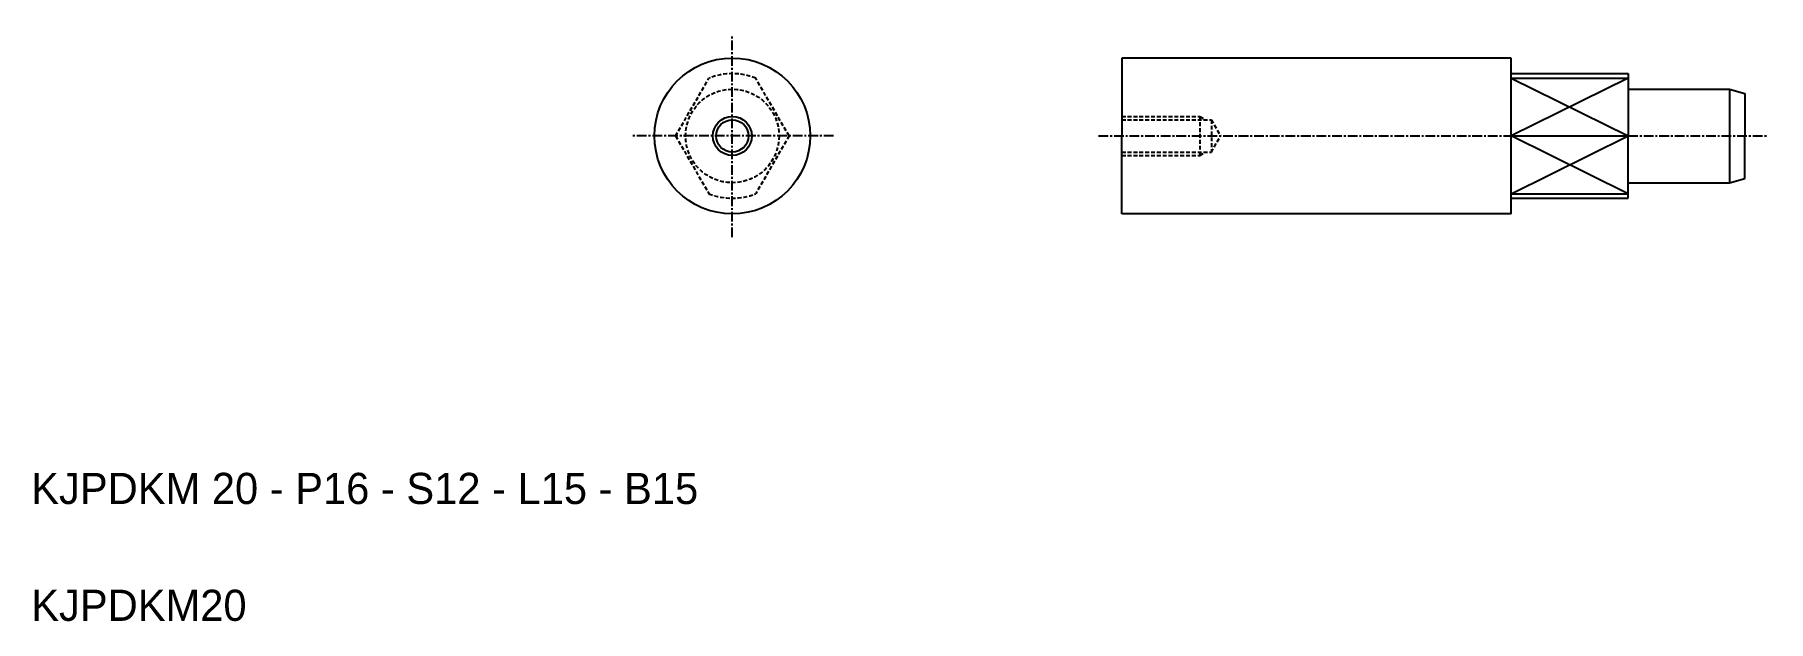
# Model space of a CAD drawing. Extents: x 10 to 233, y 10 to 85.
import ezdxf

# ---------------------------------------------------------------- set-up
doc = ezdxf.new("R2010")
doc.units = 0
doc.linetypes.add('CENTER', pattern=[2, 1.25, -0.25, 0.25, -0.25])
doc.linetypes.add('DASHED', pattern=[0.75, 0.5, -0.25])
doc.layers.get('0').update_dxf_attribs({"linetype": 'CONTINUOUS'})
doc.layers.add('CENTER', color=1, linetype='CENTER')

msp = doc.modelspace()

# ---------------------------------------------------------------- linework, layer by layer
at = {"color": 7, "linetype": 'CONTINUOUS'}
for p, q in [((200, 82.24), (150, 82.24)), ((150, 82.24), (150, 72.24)), ((200, 62.24), (200, 82.24)), ((200, 80.24), (215, 80.24)), ((215, 80.24), (215, 78.24)), ((200, 79.65), (215, 79.65)), ((215, 78.24), (215, 72.24)), ((215, 78.24), (228, 78.24)), ((228, 78.24), (230, 77.7)), ((228, 78.24), (228, 66.24)), ((230, 77.7), (230, 72.24)), ((150, 62.24), (150, 72.24)), ((215, 66.24), (215, 72.24)), ((230, 66.77), (230, 72.24)), ((228, 66.24), (230, 66.77)), ((200, 64.82), (215, 64.82)), ((215, 64.24), (215, 66.24)), ((215, 66.24), (228, 66.24)), ((200, 64.24), (215, 64.24)), ((200, 62.24), (150, 62.24))]:
    msp.add_line(p, q, dxfattribs=at)
at = {"color": 3, "linetype": 'DASHED'}
for p, q in [((92.72, 72.24), (97, 79.65)), ((107.28, 72.24), (103, 79.65)), ((150, 74.74), (160, 74.74)), ((150, 74.3), (161.5, 74.3)), ((160, 74.74), (160, 69.74)), ((160, 74.74), (160.66, 74.36)), ((161.5, 74.3), (161.5, 70.17)), ((161.5, 74.3), (162.69, 72.24)), ((92.72, 72.24), (97, 64.82)), ((107.28, 72.24), (103, 64.82)), ((161.5, 70.17), (162.69, 72.24)), ((150, 70.17), (161.5, 70.17)), ((150, 69.74), (160, 69.74)), ((160, 69.74), (160.66, 70.12))]:
    msp.add_line(p, q, dxfattribs=at)
at = {"color": 3, "linetype": 'CONTINUOUS'}
for p, q in [((215, 79.65), (200, 72.24)), ((200, 79.65), (215, 72.24)), ((200, 72.24), (215, 72.24)), ((200, 64.82), (215, 72.24)), ((215, 64.82), (200, 72.24))]:
    msp.add_line(p, q, dxfattribs=at)
at = {"color": 7, "linetype": 'CONTINUOUS'}
for radius in [10, 2.07]:
    msp.add_circle((100, 72.24), radius, dxfattribs=at)
at = {"color": 3, "linetype": 'DASHED'}
msp.add_circle((100, 72.24), 6, dxfattribs=at)
at = {"color": 3, "linetype": 'CONTINUOUS'}
msp.add_circle((100, 72.24), 2.5, dxfattribs=at)
at = {"color": 3, "linetype": 'DASHED'}
for start, end in [(67.9757, 112.0243), (247.9757, 292.0243)]:
    msp.add_arc((100, 72.24), 8, start, end, dxfattribs=at)
at = {"layer": 'CENTER', "color": 1, "linetype": 'CENTER'}
for p, q in [((100, 59.24), (100, 85.24)), ((113, 72.24), (87, 72.24)), ((147, 72.24), (233, 72.24))]:
    msp.add_line(p, q, dxfattribs=at)

# ---------------------------------------------------------------- texts
at = {"color": 7, "linetype": 'CONTINUOUS'}
for s, p in [('KJPDKM 20 - P16 - S12 - L15 - B15', (10, 25)), ('KJPDKM20', (10, 10))]:
    msp.add_text(s, height=4, dxfattribs=at).set_placement(p)

doc.saveas('drawing.dxf')
